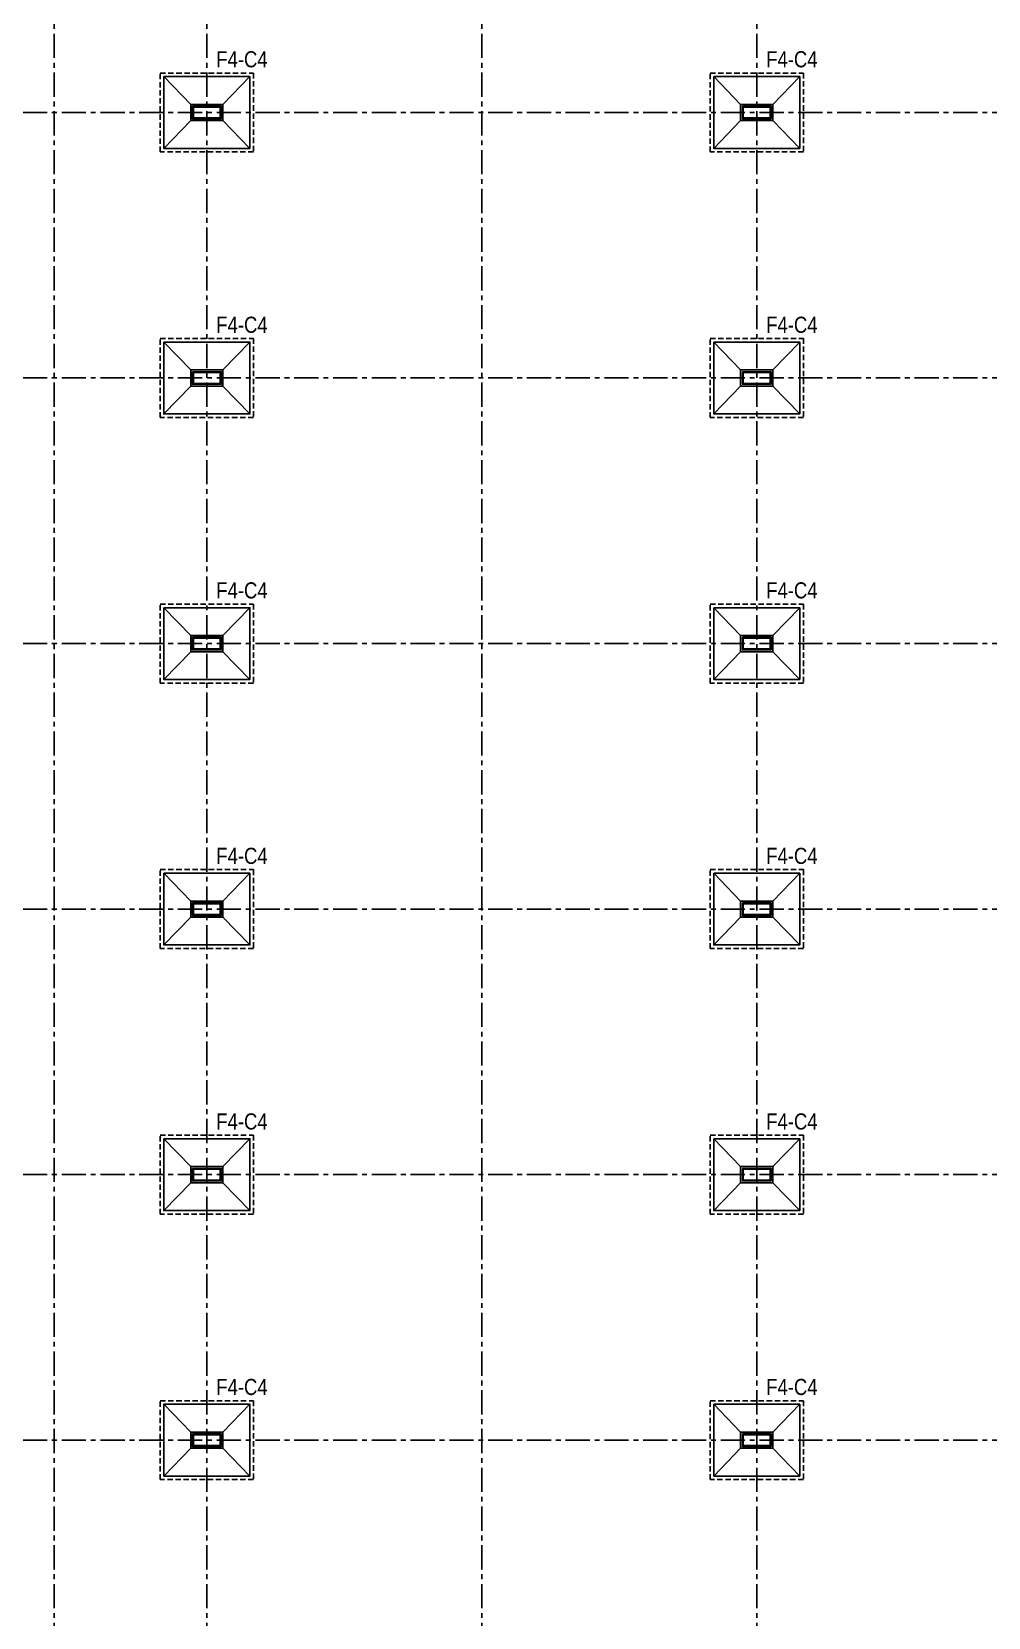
# Model space of a CAD drawing. Header units: inches. Extents: x -605 to 2991212, y -2872845 to 0.
# Drawn here: x 2281298 to 2307946, y -2431942 to -2387757 of the extents above; entities that cross this region are included whole.
import ezdxf
from ezdxf import colors
from ezdxf.entities.mleader import LeaderData, LeaderLine
from ezdxf.math import Vec2, Vec3

# ---------------------------------------------------------------- set-up
doc = ezdxf.new("R2010")
doc.units = ezdxf.units.IN
doc.header["$LTSCALE"] = 600
doc.header["$MEASUREMENT"] = 0
doc.linetypes.add('CENTER', pattern=[2, 1.25, -0.25, 0.25, -0.25])
doc.linetypes.add('DASHED2', pattern=[0.375, 0.25, -0.125])
doc.layers.add('PV_TEXT_ROMANS', color=7, linetype='Continuous', lineweight=0)
doc.layers.add('rRCC 2', color=40, linetype='Continuous', lineweight=15)
doc.layers.add('SnT-CENTER2', color=8, linetype='CENTER')
doc.styles.add('J.P', font='ARIALN.TTF')
doc.styles.add('TEXT3', font='geniso.shx')

# ---------------------------------------------------------------- blocks, each defined once
blk = doc.blocks.new('_DotBlank')
at = {"color": 0, "linetype": 'ByBlock', "lineweight": -2}
blk.add_line((-0.5, 0), (-1, 0), dxfattribs=at)
blk.add_circle((0, 0), 0.5, dxfattribs=at)

msp = doc.modelspace()

# ---------------------------------------------------------------- linework, layer by layer
at = {"color": 7, "linetype": 'DASHED2'}
for points in [[(2284876.3, -2388908.4), (2287476.3, -2388908.4), (2287476.3, -2391108.4), (2284876.3, -2391108.4)], [(2300196.3, -2388908.4), (2302796.3, -2388908.4), (2302796.3, -2391108.4), (2300196.3, -2391108.4)], [(2284876.3, -2396306.9), (2287476.3, -2396306.9), (2287476.3, -2398506.9), (2284876.3, -2398506.9)], [(2300196.3, -2396306.9), (2302796.3, -2396306.9), (2302796.3, -2398506.9), (2300196.3, -2398506.9)], [(2284876.3, -2403708.4), (2287476.3, -2403708.4), (2287476.3, -2405908.4), (2284876.3, -2405908.4)], [(2300196.3, -2403708.4), (2302796.3, -2403708.4), (2302796.3, -2405908.4), (2300196.3, -2405908.4)], [(2284876.3, -2411106.9), (2287476.3, -2411106.9), (2287476.3, -2413306.9), (2284876.3, -2413306.9)], [(2300196.3, -2411106.9), (2302796.3, -2411106.9), (2302796.3, -2413306.9), (2300196.3, -2413306.9)], [(2284876.3, -2418508.4), (2287476.3, -2418508.4), (2287476.3, -2420708.4), (2284876.3, -2420708.4)], [(2300196.3, -2418508.4), (2302796.3, -2418508.4), (2302796.3, -2420708.4), (2300196.3, -2420708.4)], [(2284876.3, -2425906.9), (2287476.3, -2425906.9), (2287476.3, -2428106.9), (2284876.3, -2428106.9)], [(2300196.3, -2425906.9), (2302796.3, -2425906.9), (2302796.3, -2428106.9), (2300196.3, -2428106.9)]]:
    msp.add_lwpolyline(points, close=True, dxfattribs=at)
at = {"color": 1, "linetype": 'ByBlock'}
for points in [[(2284976.3, -2389008.4), (2287376.3, -2389008.4), (2287376.3, -2391008.4), (2284976.3, -2391008.4)], [(2300296.3, -2389008.4), (2302696.3, -2389008.4), (2302696.3, -2391008.4), (2300296.3, -2391008.4)], [(2285726.3, -2389783.4), (2286626.3, -2389783.4), (2286626.3, -2390233.4), (2285726.3, -2390233.4)], [(2301046.3, -2389783.4), (2301946.3, -2389783.4), (2301946.3, -2390233.4), (2301046.3, -2390233.4)], [(2284976.3, -2396406.9), (2287376.3, -2396406.9), (2287376.3, -2398406.9), (2284976.3, -2398406.9)], [(2300296.3, -2396406.9), (2302696.3, -2396406.9), (2302696.3, -2398406.9), (2300296.3, -2398406.9)], [(2285726.3, -2397181.9), (2286626.3, -2397181.9), (2286626.3, -2397631.9), (2285726.3, -2397631.9)], [(2301046.3, -2397181.9), (2301946.3, -2397181.9), (2301946.3, -2397631.9), (2301046.3, -2397631.9)], [(2284976.3, -2403808.4), (2287376.3, -2403808.4), (2287376.3, -2405808.4), (2284976.3, -2405808.4)], [(2300296.3, -2403808.4), (2302696.3, -2403808.4), (2302696.3, -2405808.4), (2300296.3, -2405808.4)], [(2285726.3, -2404583.4), (2286626.3, -2404583.4), (2286626.3, -2405033.4), (2285726.3, -2405033.4)], [(2301046.3, -2404583.4), (2301946.3, -2404583.4), (2301946.3, -2405033.4), (2301046.3, -2405033.4)], [(2284976.3, -2411206.9), (2287376.3, -2411206.9), (2287376.3, -2413206.9), (2284976.3, -2413206.9)], [(2300296.3, -2411206.9), (2302696.3, -2411206.9), (2302696.3, -2413206.9), (2300296.3, -2413206.9)], [(2285726.3, -2411981.9), (2286626.3, -2411981.9), (2286626.3, -2412431.9), (2285726.3, -2412431.9)], [(2301046.3, -2411981.9), (2301946.3, -2411981.9), (2301946.3, -2412431.9), (2301046.3, -2412431.9)], [(2284976.3, -2418608.4), (2287376.3, -2418608.4), (2287376.3, -2420608.4), (2284976.3, -2420608.4)], [(2300296.3, -2418608.4), (2302696.3, -2418608.4), (2302696.3, -2420608.4), (2300296.3, -2420608.4)], [(2285726.3, -2419383.4), (2286626.3, -2419383.4), (2286626.3, -2419833.4), (2285726.3, -2419833.4)], [(2301046.3, -2419383.4), (2301946.3, -2419383.4), (2301946.3, -2419833.4), (2301046.3, -2419833.4)], [(2284976.3, -2426006.9), (2287376.3, -2426006.9), (2287376.3, -2428006.9), (2284976.3, -2428006.9)], [(2300296.3, -2426006.9), (2302696.3, -2426006.9), (2302696.3, -2428006.9), (2300296.3, -2428006.9)], [(2285726.3, -2426781.9), (2286626.3, -2426781.9), (2286626.3, -2427231.9), (2285726.3, -2427231.9)], [(2301046.3, -2426781.9), (2301946.3, -2426781.9), (2301946.3, -2427231.9), (2301046.3, -2427231.9)]]:
    msp.add_lwpolyline(points, close=True, dxfattribs=at)
for points in [[(2284976.3, -2389008.4), (2285726.3, -2389783.4)], [(2287376.3, -2389008.4), (2286626.3, -2389783.4)], [(2300296.3, -2389008.4), (2301046.3, -2389783.4)], [(2302696.3, -2389008.4), (2301946.3, -2389783.4)], [(2284976.3, -2391008.4), (2285726.3, -2390233.4)], [(2287376.3, -2391008.4), (2286626.3, -2390233.4)], [(2300296.3, -2391008.4), (2301046.3, -2390233.4)], [(2302696.3, -2391008.4), (2301946.3, -2390233.4)], [(2284976.3, -2396406.9), (2285726.3, -2397181.9)], [(2287376.3, -2396406.9), (2286626.3, -2397181.9)], [(2300296.3, -2396406.9), (2301046.3, -2397181.9)], [(2302696.3, -2396406.9), (2301946.3, -2397181.9)], [(2284976.3, -2398406.9), (2285726.3, -2397631.9)], [(2287376.3, -2398406.9), (2286626.3, -2397631.9)], [(2300296.3, -2398406.9), (2301046.3, -2397631.9)], [(2302696.3, -2398406.9), (2301946.3, -2397631.9)], [(2284976.3, -2403808.4), (2285726.3, -2404583.4)], [(2287376.3, -2403808.4), (2286626.3, -2404583.4)], [(2300296.3, -2403808.4), (2301046.3, -2404583.4)], [(2302696.3, -2403808.4), (2301946.3, -2404583.4)], [(2284976.3, -2405808.4), (2285726.3, -2405033.4)], [(2287376.3, -2405808.4), (2286626.3, -2405033.4)], [(2300296.3, -2405808.4), (2301046.3, -2405033.4)], [(2302696.3, -2405808.4), (2301946.3, -2405033.4)], [(2284976.3, -2411206.9), (2285726.3, -2411981.9)], [(2287376.3, -2411206.9), (2286626.3, -2411981.9)], [(2300296.3, -2411206.9), (2301046.3, -2411981.9)], [(2302696.3, -2411206.9), (2301946.3, -2411981.9)], [(2284976.3, -2413206.9), (2285726.3, -2412431.9)], [(2287376.3, -2413206.9), (2286626.3, -2412431.9)], [(2300296.3, -2413206.9), (2301046.3, -2412431.9)], [(2302696.3, -2413206.9), (2301946.3, -2412431.9)], [(2284976.3, -2418608.4), (2285726.3, -2419383.4)], [(2287376.3, -2418608.4), (2286626.3, -2419383.4)], [(2300296.3, -2418608.4), (2301046.3, -2419383.4)], [(2302696.3, -2418608.4), (2301946.3, -2419383.4)], [(2284976.3, -2420608.4), (2285726.3, -2419833.4)], [(2287376.3, -2420608.4), (2286626.3, -2419833.4)], [(2300296.3, -2420608.4), (2301046.3, -2419833.4)], [(2302696.3, -2420608.4), (2301946.3, -2419833.4)], [(2284976.3, -2426006.9), (2285726.3, -2426781.9)], [(2287376.3, -2426006.9), (2286626.3, -2426781.9)], [(2300296.3, -2426006.9), (2301046.3, -2426781.9)], [(2302696.3, -2426006.9), (2301946.3, -2426781.9)], [(2284976.3, -2428006.9), (2285726.3, -2427231.9)], [(2287376.3, -2428006.9), (2286626.3, -2427231.9)], [(2300296.3, -2428006.9), (2301046.3, -2427231.9)], [(2302696.3, -2428006.9), (2301946.3, -2427231.9)]]:
    msp.add_lwpolyline(points, dxfattribs=at)
at = {"color": 3, "linetype": 'ByBlock'}
for points in [[(2285776.3, -2389833.4), (2286576.3, -2389833.4), (2286576.3, -2390183.4), (2285776.3, -2390183.4)], [(2301096.3, -2389833.4), (2301896.3, -2389833.4), (2301896.3, -2390183.4), (2301096.3, -2390183.4)], [(2285776.3, -2397231.9), (2286576.3, -2397231.9), (2286576.3, -2397581.9), (2285776.3, -2397581.9)], [(2301096.3, -2397231.9), (2301896.3, -2397231.9), (2301896.3, -2397581.9), (2301096.3, -2397581.9)], [(2285776.3, -2404633.4), (2286576.3, -2404633.4), (2286576.3, -2404983.4), (2285776.3, -2404983.4)], [(2301096.3, -2404633.4), (2301896.3, -2404633.4), (2301896.3, -2404983.4), (2301096.3, -2404983.4)], [(2285776.3, -2412031.9), (2286576.3, -2412031.9), (2286576.3, -2412381.9), (2285776.3, -2412381.9)], [(2301096.3, -2412031.9), (2301896.3, -2412031.9), (2301896.3, -2412381.9), (2301096.3, -2412381.9)], [(2285776.3, -2419433.4), (2286576.3, -2419433.4), (2286576.3, -2419783.4), (2285776.3, -2419783.4)], [(2301096.3, -2419433.4), (2301896.3, -2419433.4), (2301896.3, -2419783.4), (2301096.3, -2419783.4)], [(2285776.3, -2426831.9), (2286576.3, -2426831.9), (2286576.3, -2427181.9), (2285776.3, -2427181.9)], [(2301096.3, -2426831.9), (2301896.3, -2426831.9), (2301896.3, -2427181.9), (2301096.3, -2427181.9)]]:
    msp.add_lwpolyline(points, close=True, dxfattribs=at)
at = {"color": 2, "linetype": 'ByBlock'}
for points in [[(2285801.3, -2389858.4), (2286551.3, -2389858.4), (2286551.3, -2390158.4), (2285801.3, -2390158.4)], [(2301121.3, -2389858.4), (2301871.3, -2389858.4), (2301871.3, -2390158.4), (2301121.3, -2390158.4)], [(2285801.3, -2397256.9), (2286551.3, -2397256.9), (2286551.3, -2397556.9), (2285801.3, -2397556.9)], [(2301121.3, -2397256.9), (2301871.3, -2397256.9), (2301871.3, -2397556.9), (2301121.3, -2397556.9)], [(2285801.3, -2404658.4), (2286551.3, -2404658.4), (2286551.3, -2404958.4), (2285801.3, -2404958.4)], [(2301121.3, -2404658.4), (2301871.3, -2404658.4), (2301871.3, -2404958.4), (2301121.3, -2404958.4)], [(2285801.3, -2412056.9), (2286551.3, -2412056.9), (2286551.3, -2412356.9), (2285801.3, -2412356.9)], [(2301121.3, -2412056.9), (2301871.3, -2412056.9), (2301871.3, -2412356.9), (2301121.3, -2412356.9)], [(2285801.3, -2419458.4), (2286551.3, -2419458.4), (2286551.3, -2419758.4), (2285801.3, -2419758.4)], [(2301121.3, -2419458.4), (2301871.3, -2419458.4), (2301871.3, -2419758.4), (2301121.3, -2419758.4)], [(2285801.3, -2426856.9), (2286551.3, -2426856.9), (2286551.3, -2427156.9), (2285801.3, -2427156.9)], [(2301121.3, -2426856.9), (2301871.3, -2426856.9), (2301871.3, -2427156.9), (2301121.3, -2427156.9)]]:
    msp.add_lwpolyline(points, close=True, dxfattribs=at)
at = {"layer": 'SnT-CENTER2', "color": 6, "ltscale": 0.9}
for p, q in [((2281926.3, -2369454.5), (2281926.3, -2470842.6)), ((2286176.3, -2369454.5), (2286176.3, -2470842.6)), ((2293836.3, -2369454.5), (2293836.3, -2470842.6)), ((2301496.3, -2369454.5), (2301496.3, -2470842.6)), ((2273492.5, -2390006.9), (2339797.9, -2390006.9)), ((2273492.5, -2397406.9), (2339797.9, -2397406.9)), ((2273492.5, -2404806.9), (2339797.9, -2404806.9)), ((2273492.5, -2412206.9), (2339797.9, -2412206.9)), ((2273492.5, -2419606.9), (2339797.9, -2419606.9)), ((2273492.5, -2427006.9), (2339797.9, -2427006.9))]:
    msp.add_line(p, q, dxfattribs=at)

# ---------------------------------------------------------------- texts
at = {"layer": 'PV_TEXT_ROMANS', "char_height": 450, "width": 931.892, "attachment_point": 1, "style": 'J.P'}
for insert in [(2286688.7, -2388299.8), (2302008.7, -2388299.8), (2286688.7, -2395698.3), (2302008.7, -2395698.3), (2286688.7, -2403099.8), (2302008.7, -2403099.8), (2286688.7, -2410498.3), (2302008.7, -2410498.3), (2286688.7, -2417899.8), (2302008.7, -2417899.8), (2286688.7, -2425298.3), (2302008.7, -2425298.3)]:
    msp.add_mtext('\\pxqc;F4-C4', dxfattribs=dict(at, insert=insert))

# ---------------------------------------------------------------- leaders
at = {"layer": 'rRCC 2', "color": 7}
ml = msp.add_multileader_mtext('Standard', dxfattribs=at)
ml.set_content('\\A1;\\W0.85;(a)4-12# ', color=7, style='TEXT3')
ml.set_leader_properties(color=256, linetype='ByLayer', lineweight=-1)
ml.set_arrow_properties(name='DOTBLANK')
ml.build(insert=Vec2(0, 0))
ml.multileader.update_dxf_attribs({"text_top_attachment_type": 0, "text_bottom_attachment_type": 0, "dogleg_length": 7.47, "arrow_head_size": 187.5, "scale": 75})
ctx = ml.context
ctx.base_point, ctx.scale, ctx.char_height, ctx.arrow_head_size, ctx.landing_gap_size, ctx.plane_origin = Vec3(2474235.5, -2625457.1), 75, 250, 187.5, 6.75, Vec3(2469885.5, -2625505)
ctx.text_align_type = 2
notes = []
notes.append((ctx, [(0, (0, 0, 0), (0, 0), (1, 0), 1, [])]))
ctx.mtext.insert, ctx.mtext.alignment, ctx.mtext.flow_direction = Vec3(2475262.2, -2625325.8), 3, 5
for ctx, leaders in notes:
    for number, flags, end, landing, length, lines in leaders:
        leader = LeaderData()
        leader.index, (leader.has_last_leader_line, leader.has_dogleg_vector, leader.attachment_direction) = number, flags
        leader.last_leader_point, leader.dogleg_vector, leader.dogleg_length = Vec3(end), Vec3(landing), length
        for number, points, colour, breaks in lines:
            line = LeaderLine()
            line.index, line.vertices, line.color, line.breaks = number, Vec3.list(points), colors.encode_raw_color(colour), breaks
            leader.lines.append(line)
        ctx.leaders.append(leader)

doc.saveas('drawing.dxf')
